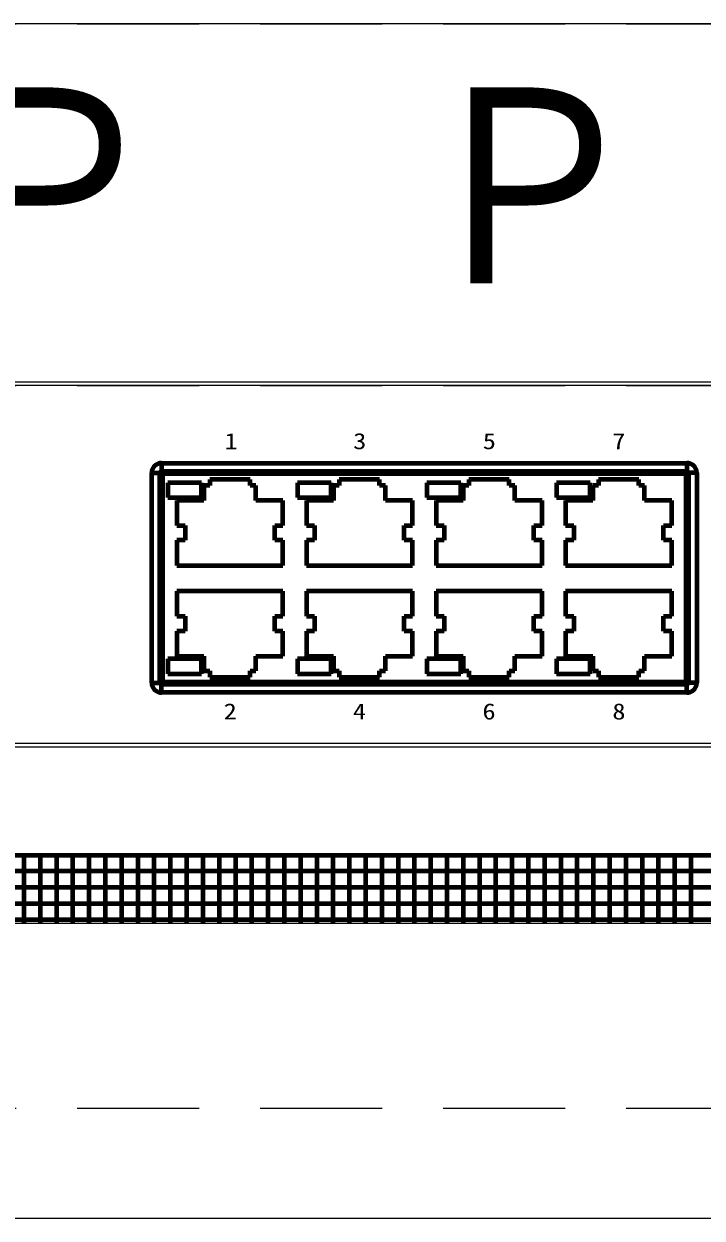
# Model space of a CAD drawing. Units: millimetres on the paper. Extents: x -1400 to 1400, y -280 to 280.
# Drawn here: x -349.15 to -342.48, y -158.39 to -146.64 of the extents above; entities that cross this region are included whole.
import ezdxf
from ezdxf.enums import TextEntityAlignment as Align

# ---------------------------------------------------------------- set-up
doc = ezdxf.new("R2010")
doc.units = ezdxf.units.MM
doc.linetypes.add('DASHED1', pattern=[1.8, 1.2, -0.6])
for name, color, linetype, lineweight in [('0-0_0', 7, 'Continuous', 20), ('0-5_gaikei', 1, 'Continuous', 80), ('0-7_waku', 1, 'Continuous', 80)]:
    doc.layers.add(name, color=color, linetype=linetype, lineweight=lineweight)
doc.styles.add('ＭＳ ゴシック', font='')
doc.styles.get('ＭＳ ゴシック').set_extended_font_data('MS Gothic')

# ---------------------------------------------------------------- blocks, each defined once
blk = doc.blocks.new('RD281E-')
at = {"layer": '0-5_gaikei', "color": 7, "lineweight": 20}
for p, q in [((-24.125, 0), (24.125, 0)), ((-16, -2.17), (16, -2.17))]:
    blk.add_line(p, q, dxfattribs=at)
at = {"layer": '0-5_gaikei'}
for p, q in [((-16, -1.33), (16, -1.33)), ((-3, -2.17), (-3, -1.33)), ((-2.8, -2.17), (-2.8, -1.33)), ((-2.6, -2.17), (-2.6, -1.33)), ((-2.4, -2.17), (-2.4, -1.33)), ((-2.2, -2.17), (-2.2, -1.33)), ((-2, -2.17), (-2, -1.33)), ((-1.8, -2.17), (-1.8, -1.33)), ((-1.6, -2.17), (-1.6, -1.33)), ((-1.4, -2.17), (-1.4, -1.33)), ((-1.2, -2.17), (-1.2, -1.33)), ((-1, -2.17), (-1, -1.33)), ((-0.8, -2.17), (-0.8, -1.33)), ((-0.6, -2.17), (-0.6, -1.33)), ((-0.4, -2.17), (-0.4, -1.33)), ((-0.2, -2.17), (-0.2, -1.33)), ((0, -2.17), (0, -1.33)), ((0.2, -2.17), (0.2, -1.33)), ((0.4, -2.17), (0.4, -1.33)), ((0.6, -2.17), (0.6, -1.33)), ((0.8, -2.17), (0.8, -1.33)), ((1, -2.17), (1, -1.33)), ((1.2, -2.17), (1.2, -1.33)), ((1.4, -2.17), (1.4, -1.33)), ((1.6, -2.17), (1.6, -1.33)), ((1.8, -2.17), (1.8, -1.33)), ((2, -2.17), (2, -1.33)), ((2.2, -2.17), (2.2, -1.33)), ((2.4, -2.17), (2.4, -1.33)), ((2.6, -2.17), (2.6, -1.33)), ((2.8, -2.17), (2.8, -1.33)), ((3, -2.17), (3, -1.33)), ((3.2, -2.17), (3.2, -1.33)), ((3.4, -2.17), (3.4, -1.33)), ((3.6, -2.17), (3.6, -1.33)), ((3.8, -2.17), (3.8, -1.33)), ((4, -2.17), (4, -1.33)), ((4.2, -2.17), (4.2, -1.33)), ((4.4, -2.17), (4.4, -1.33)), ((4.6, -2.17), (4.6, -1.33)), ((4.8, -2.17), (4.8, -1.33)), ((5, -2.17), (5, -1.33)), ((5.2, -2.17), (5.2, -1.33)), ((-16.843, -1.525), (16.843, -1.525)), ((-17.167, -1.725), (17.167, -1.725)), ((-17.39, -1.925), (17.39, -1.925)), ((-17.556, -2.125), (17.556, -2.125))]:
    blk.add_line(p, q, dxfattribs=at)
blk = doc.blocks.new('1U-')
at = {"layer": '0-5_gaikei', "color": 7, "lineweight": 20}
for p, q in [((23.9, 0), (-23.9, 0)), ((-23.9, -4.4), (23.9, -4.4))]:
    blk.add_line(p, q, dxfattribs=at)
blk = doc.blocks.new('PP-1U-2')
at = {"layer": '0-7_waku'}
blk.add_blockref('1U-', (0, 0), dxfattribs=at)
at = {"layer": '0-5_gaikei', "color": 2, "style": 'ＭＳ ゴシック', "width": 0.9}
blk.add_text('Ｐ\u3000Ｐ', height=2.405, dxfattribs=at).set_placement((-4.167, -3.913), align=Align.BOTTOM_LEFT)
blk = doc.blocks.new('メディアコンバーター用19インチラックマウントキット')
at = {"layer": '0-5_gaikei', "color": 7, "lineweight": 20}
blk.add_line((-21.1, -1.35), (21.1, -1.35), dxfattribs=at)
blk = doc.blocks.new('U50')
at = {"layer": '0-5_gaikei'}
blk.add_blockref('メディアコンバーター用19インチラックマウントキット', (0, 0), dxfattribs=at)
blk = doc.blocks.new('PN26161K-')
at = {"layer": '0-5_gaikei', "color": 7, "lineweight": 20}
for p, q in [((22.077, 0), (-22.077, 0)), ((-22.077, -4.4), (22.077, -4.4))]:
    blk.add_line(p, q, dxfattribs=at)
at = {"layer": '0-5_gaikei'}
for p, q in [((-1.311, -0.956), (5.148, -0.956)), ((-1.311, -0.956), (-1.311, -1.057)), ((5.153, -0.956), (5.148, -0.956)), ((5.148, -0.956), (5.148, -1.057)), ((-1.432, -1.072), (-1.432, -1.077)), ((-1.432, -1.077), (-1.331, -1.077)), ((-1.432, -3.657), (-1.432, -1.077)), ((-1.331, -3.657), (-1.331, -1.077)), ((-1.311, -1.057), (5.148, -1.057)), ((5.138, -1.087), (-1.301, -1.087)), ((-1.301, -1.087), (-1.301, -3.646)), ((-0.223, -1.157), (-0.719, -1.157)), ((-0.719, -1.157), (-0.719, -1.233)), ((-0.223, -1.233), (-0.223, -1.157)), ((1.37, -1.157), (0.874, -1.157)), ((0.874, -1.157), (0.874, -1.233)), ((1.37, -1.233), (1.37, -1.157)), ((2.963, -1.157), (2.467, -1.157)), ((2.467, -1.157), (2.467, -1.233)), ((2.963, -1.233), (2.963, -1.157)), ((4.556, -1.157), (4.06, -1.157)), ((4.06, -1.157), (4.06, -1.233)), ((4.556, -1.233), (4.556, -1.157)), ((5.138, -3.646), (5.138, -1.087)), ((5.269, -1.077), (5.168, -1.077)), ((5.168, -1.077), (5.168, -3.657)), ((5.269, -1.077), (5.269, -3.657)), ((-0.819, -1.198), (-1.234, -1.198)), ((-1.234, -1.198), (-1.234, -1.38)), ((-0.819, -1.38), (-0.819, -1.198)), ((-0.719, -1.233), (-0.79, -1.233)), ((-0.79, -1.233), (-0.79, -1.415)), ((-0.153, -1.233), (-0.223, -1.233)), ((-0.153, -1.415), (-0.153, -1.233)), ((0.774, -1.198), (0.359, -1.198)), ((0.359, -1.198), (0.359, -1.38)), ((0.774, -1.38), (0.774, -1.198)), ((0.874, -1.233), (0.803, -1.233)), ((0.803, -1.233), (0.803, -1.415)), ((1.441, -1.233), (1.37, -1.233)), ((1.441, -1.415), (1.441, -1.233)), ((2.367, -1.198), (1.952, -1.198)), ((1.952, -1.198), (1.952, -1.38)), ((2.367, -1.38), (2.367, -1.198)), ((2.467, -1.233), (2.396, -1.233)), ((2.396, -1.233), (2.396, -1.415)), ((3.034, -1.233), (2.963, -1.233)), ((3.034, -1.415), (3.034, -1.233)), ((3.96, -1.198), (3.545, -1.198)), ((3.545, -1.198), (3.545, -1.38)), ((3.96, -1.38), (3.96, -1.198)), ((4.06, -1.233), (3.99, -1.233)), ((3.99, -1.233), (3.99, -1.415)), ((4.627, -1.233), (4.556, -1.233)), ((4.627, -1.415), (4.627, -1.233)), ((-1.234, -1.38), (-0.819, -1.38)), ((-0.79, -1.415), (-1.124, -1.415)), ((-1.124, -1.415), (-1.124, -1.722)), ((0.181, -1.415), (-0.153, -1.415)), ((0.181, -1.722), (0.181, -1.415)), ((0.359, -1.38), (0.774, -1.38)), ((0.803, -1.415), (0.47, -1.415)), ((0.47, -1.415), (0.47, -1.722)), ((1.774, -1.415), (1.441, -1.415)), ((1.774, -1.722), (1.774, -1.415)), ((1.952, -1.38), (2.367, -1.38)), ((2.396, -1.415), (2.063, -1.415)), ((2.063, -1.415), (2.063, -1.722)), ((3.367, -1.415), (3.034, -1.415)), ((3.367, -1.722), (3.367, -1.415)), ((3.545, -1.38), (3.96, -1.38)), ((3.99, -1.415), (3.656, -1.415)), ((3.656, -1.415), (3.656, -1.722)), ((4.961, -1.415), (4.627, -1.415)), ((4.961, -1.722), (4.961, -1.415)), ((-1.124, -1.722), (-1.022, -1.722)), ((-1.022, -1.722), (-1.022, -1.904)), ((0.08, -1.722), (0.181, -1.722)), ((0.08, -1.904), (0.08, -1.722)), ((0.47, -1.722), (0.571, -1.722)), ((0.571, -1.722), (0.571, -1.904)), ((1.673, -1.722), (1.774, -1.722)), ((1.673, -1.904), (1.673, -1.722)), ((2.063, -1.722), (2.164, -1.722)), ((2.164, -1.722), (2.164, -1.904)), ((3.266, -1.722), (3.367, -1.722)), ((3.266, -1.904), (3.266, -1.722)), ((3.656, -1.722), (3.757, -1.722)), ((3.757, -1.722), (3.757, -1.904)), ((4.859, -1.722), (4.961, -1.722)), ((4.859, -1.904), (4.859, -1.722)), ((-1.022, -1.904), (-1.124, -1.904)), ((-1.124, -1.904), (-1.124, -2.213)), ((0.181, -1.904), (0.08, -1.904)), ((0.181, -2.213), (0.181, -1.904)), ((0.571, -1.904), (0.47, -1.904)), ((0.47, -1.904), (0.47, -2.213)), ((1.774, -1.904), (1.673, -1.904)), ((1.774, -2.213), (1.774, -1.904)), ((2.164, -1.904), (2.063, -1.904)), ((2.063, -1.904), (2.063, -2.213)), ((3.367, -1.904), (3.266, -1.904)), ((3.367, -2.213), (3.367, -1.904)), ((3.757, -1.904), (3.656, -1.904)), ((3.656, -1.904), (3.656, -2.213)), ((4.961, -1.904), (4.859, -1.904)), ((4.961, -2.213), (4.961, -1.904)), ((-1.124, -2.213), (0.181, -2.213)), ((0.47, -2.213), (1.774, -2.213)), ((2.063, -2.213), (3.367, -2.213)), ((3.656, -2.213), (4.961, -2.213)), ((0.181, -2.531), (-1.124, -2.531)), ((-1.124, -2.531), (-1.124, -2.84)), ((0.181, -2.84), (0.181, -2.531)), ((1.774, -2.531), (0.47, -2.531)), ((0.47, -2.531), (0.47, -2.84)), ((1.774, -2.84), (1.774, -2.531)), ((3.367, -2.531), (2.063, -2.531)), ((2.063, -2.531), (2.063, -2.84)), ((3.367, -2.84), (3.367, -2.531)), ((4.961, -2.531), (3.656, -2.531)), ((3.656, -2.531), (3.656, -2.84)), ((4.961, -2.84), (4.961, -2.531)), ((-1.124, -2.84), (-1.022, -2.84)), ((-1.022, -2.84), (-1.022, -3.022)), ((0.08, -2.84), (0.181, -2.84)), ((0.08, -3.022), (0.08, -2.84)), ((0.47, -2.84), (0.571, -2.84)), ((0.571, -2.84), (0.571, -3.022)), ((1.673, -2.84), (1.774, -2.84)), ((1.673, -3.022), (1.673, -2.84)), ((2.063, -2.84), (2.164, -2.84)), ((2.164, -2.84), (2.164, -3.022)), ((3.266, -2.84), (3.367, -2.84)), ((3.266, -3.022), (3.266, -2.84)), ((3.656, -2.84), (3.757, -2.84)), ((3.757, -2.84), (3.757, -3.022)), ((4.859, -2.84), (4.961, -2.84)), ((4.859, -3.022), (4.859, -2.84)), ((-1.022, -3.022), (-1.124, -3.022)), ((-1.124, -3.022), (-1.124, -3.329)), ((0.181, -3.022), (0.08, -3.022)), ((0.181, -3.329), (0.181, -3.022)), ((0.571, -3.022), (0.47, -3.022)), ((0.47, -3.022), (0.47, -3.329)), ((1.774, -3.022), (1.673, -3.022)), ((1.774, -3.329), (1.774, -3.022)), ((2.164, -3.022), (2.063, -3.022)), ((2.063, -3.022), (2.063, -3.329)), ((3.367, -3.022), (3.266, -3.022)), ((3.367, -3.329), (3.367, -3.022)), ((3.757, -3.022), (3.656, -3.022)), ((3.656, -3.022), (3.656, -3.329)), ((4.961, -3.022), (4.859, -3.022)), ((4.961, -3.329), (4.961, -3.022)), ((-0.819, -3.364), (-1.234, -3.364)), ((-1.234, -3.364), (-1.234, -3.546)), ((-1.124, -3.329), (-0.79, -3.329)), ((-0.819, -3.546), (-0.819, -3.364)), ((-0.79, -3.329), (-0.79, -3.511)), ((-0.153, -3.329), (0.181, -3.329)), ((-0.153, -3.511), (-0.153, -3.329)), ((0.774, -3.364), (0.359, -3.364)), ((0.359, -3.364), (0.359, -3.546)), ((0.47, -3.329), (0.803, -3.329)), ((0.774, -3.546), (0.774, -3.364)), ((0.803, -3.329), (0.803, -3.511)), ((1.441, -3.329), (1.774, -3.329)), ((1.441, -3.511), (1.441, -3.329)), ((2.367, -3.364), (1.952, -3.364)), ((1.952, -3.364), (1.952, -3.546)), ((2.063, -3.329), (2.396, -3.329)), ((2.367, -3.546), (2.367, -3.364)), ((2.396, -3.329), (2.396, -3.511)), ((3.034, -3.329), (3.367, -3.329)), ((3.034, -3.511), (3.034, -3.329)), ((3.96, -3.364), (3.545, -3.364)), ((3.545, -3.364), (3.545, -3.546)), ((3.656, -3.329), (3.99, -3.329)), ((3.96, -3.546), (3.96, -3.364)), ((3.99, -3.329), (3.99, -3.511)), ((4.627, -3.329), (4.961, -3.329)), ((4.627, -3.511), (4.627, -3.329)), ((-0.79, -3.511), (-0.719, -3.511)), ((-0.719, -3.511), (-0.719, -3.587)), ((-0.223, -3.511), (-0.153, -3.511)), ((-0.223, -3.587), (-0.223, -3.511)), ((0.803, -3.511), (0.874, -3.511)), ((0.874, -3.511), (0.874, -3.587)), ((1.37, -3.511), (1.441, -3.511)), ((1.37, -3.587), (1.37, -3.511)), ((2.396, -3.511), (2.467, -3.511)), ((2.467, -3.511), (2.467, -3.587)), ((2.963, -3.511), (3.034, -3.511)), ((2.963, -3.587), (2.963, -3.511)), ((3.99, -3.511), (4.06, -3.511)), ((4.06, -3.511), (4.06, -3.587)), ((4.556, -3.511), (4.627, -3.511)), ((4.556, -3.587), (4.556, -3.511)), ((-1.432, -3.657), (-1.331, -3.657)), ((-1.301, -3.646), (5.138, -3.646)), ((-1.234, -3.546), (-0.819, -3.546)), ((-0.719, -3.587), (-0.223, -3.587)), ((0.359, -3.546), (0.774, -3.546)), ((0.874, -3.587), (1.37, -3.587)), ((1.952, -3.546), (2.367, -3.546)), ((2.467, -3.587), (2.963, -3.587)), ((3.545, -3.546), (3.96, -3.546)), ((4.06, -3.587), (4.556, -3.587)), ((5.269, -3.657), (5.168, -3.657)), ((5.269, -3.662), (5.269, -3.657)), ((-1.316, -3.778), (-1.311, -3.778)), ((5.148, -3.677), (-1.311, -3.677)), ((-1.311, -3.778), (-1.311, -3.677)), ((5.148, -3.778), (-1.311, -3.778)), ((5.148, -3.778), (5.148, -3.677))]:
    blk.add_line(p, q, dxfattribs=at)
for points in [[(-1.311, -0.956), (-1.316, -0.956), (-1.321, -0.956), (-1.326, -0.957), (-1.33, -0.957), (-1.335, -0.958), (-1.34, -0.959), (-1.344, -0.961), (-1.349, -0.962), (-1.354, -0.964), (-1.358, -0.965), (-1.362, -0.967), (-1.366, -0.969), (-1.371, -0.972), (-1.375, -0.974), (-1.379, -0.977), (-1.382, -0.979), (-1.386, -0.982), (-1.39, -0.985), (-1.393, -0.988), (-1.397, -0.991), (-1.4, -0.995), (-1.403, -0.998), (-1.406, -1.002), (-1.409, -1.006), (-1.411, -1.009), (-1.414, -1.013), (-1.416, -1.017), (-1.419, -1.021), (-1.421, -1.026), (-1.423, -1.03), (-1.424, -1.034), (-1.426, -1.039), (-1.427, -1.043), (-1.429, -1.048), (-1.43, -1.053), (-1.43, -1.058), (-1.431, -1.062), (-1.432, -1.067), (-1.432, -1.072)], [(5.269, -1.077), (5.269, -1.072), (5.269, -1.067), (5.268, -1.062), (5.267, -1.058), (5.267, -1.053), (5.266, -1.048), (5.264, -1.043), (5.263, -1.039), (5.261, -1.034), (5.259, -1.03), (5.258, -1.026), (5.255, -1.021), (5.253, -1.017), (5.251, -1.013), (5.248, -1.009), (5.246, -1.006), (5.243, -1.002), (5.24, -0.998), (5.237, -0.995), (5.233, -0.991), (5.23, -0.988), (5.227, -0.985), (5.223, -0.982), (5.219, -0.979), (5.216, -0.977), (5.212, -0.974), (5.208, -0.972), (5.203, -0.969), (5.199, -0.967), (5.195, -0.965), (5.191, -0.964), (5.186, -0.962), (5.181, -0.961), (5.177, -0.959), (5.172, -0.958), (5.167, -0.957), (5.163, -0.957), (5.158, -0.956), (5.153, -0.956)], [(-1.326, -1.064), (-1.327, -1.065), (-1.327, -1.065), (-1.327, -1.065), (-1.327, -1.066), (-1.328, -1.066), (-1.328, -1.066), (-1.328, -1.067), (-1.328, -1.067), (-1.329, -1.068), (-1.329, -1.068), (-1.329, -1.068), (-1.329, -1.069), (-1.329, -1.069), (-1.329, -1.07), (-1.33, -1.07), (-1.33, -1.071), (-1.33, -1.071), (-1.33, -1.071), (-1.33, -1.072), (-1.33, -1.072), (-1.33, -1.073), (-1.331, -1.073), (-1.331, -1.074), (-1.331, -1.074), (-1.331, -1.075), (-1.331, -1.075), (-1.331, -1.075), (-1.331, -1.076), (-1.331, -1.076), (-1.331, -1.077), (-1.331, -1.077)], [(-1.311, -1.057), (-1.311, -1.057), (-1.312, -1.057), (-1.312, -1.057), (-1.313, -1.057), (-1.313, -1.057), (-1.313, -1.057), (-1.314, -1.057), (-1.314, -1.057), (-1.315, -1.057), (-1.315, -1.058), (-1.316, -1.058), (-1.316, -1.058), (-1.317, -1.058), (-1.317, -1.058), (-1.317, -1.058), (-1.318, -1.058), (-1.318, -1.058), (-1.319, -1.059), (-1.319, -1.059), (-1.319, -1.059), (-1.32, -1.059), (-1.32, -1.059), (-1.321, -1.06), (-1.321, -1.06), (-1.321, -1.06), (-1.322, -1.06), (-1.322, -1.061), (-1.323, -1.061), (-1.323, -1.061), (-1.323, -1.061), (-1.324, -1.062), (-1.324, -1.062), (-1.324, -1.062), (-1.325, -1.063), (-1.325, -1.063), (-1.325, -1.063), (-1.326, -1.064), (-1.326, -1.064), (-1.326, -1.064)], [(5.161, -1.062), (5.16, -1.061), (5.16, -1.061), (5.16, -1.061), (5.159, -1.061), (5.159, -1.06), (5.158, -1.06), (5.158, -1.06), (5.158, -1.06), (5.157, -1.059), (5.157, -1.059), (5.156, -1.059), (5.156, -1.059), (5.156, -1.059), (5.155, -1.058), (5.155, -1.058), (5.154, -1.058), (5.154, -1.058), (5.154, -1.058), (5.153, -1.058), (5.153, -1.058), (5.152, -1.058), (5.152, -1.057), (5.151, -1.057), (5.151, -1.057), (5.15, -1.057), (5.15, -1.057), (5.15, -1.057), (5.149, -1.057), (5.149, -1.057), (5.148, -1.057), (5.148, -1.057)], [(5.168, -1.077), (5.168, -1.077), (5.168, -1.076), (5.168, -1.076), (5.168, -1.075), (5.168, -1.075), (5.168, -1.075), (5.168, -1.074), (5.168, -1.074), (5.167, -1.073), (5.167, -1.073), (5.167, -1.072), (5.167, -1.072), (5.167, -1.071), (5.167, -1.071), (5.167, -1.071), (5.167, -1.07), (5.166, -1.07), (5.166, -1.069), (5.166, -1.069), (5.166, -1.068), (5.166, -1.068), (5.166, -1.068), (5.165, -1.067), (5.165, -1.067), (5.165, -1.066), (5.165, -1.066), (5.164, -1.066), (5.164, -1.065), (5.164, -1.065), (5.164, -1.065), (5.163, -1.064), (5.163, -1.064), (5.163, -1.064), (5.162, -1.063), (5.162, -1.063), (5.162, -1.063), (5.161, -1.062), (5.161, -1.062), (5.161, -1.062)], [(-1.432, -3.657), (-1.432, -3.662), (-1.432, -3.667), (-1.431, -3.671), (-1.43, -3.676), (-1.43, -3.681), (-1.429, -3.686), (-1.427, -3.69), (-1.426, -3.695), (-1.424, -3.699), (-1.423, -3.704), (-1.421, -3.708), (-1.419, -3.712), (-1.416, -3.716), (-1.414, -3.72), (-1.411, -3.724), (-1.409, -3.728), (-1.406, -3.732), (-1.403, -3.736), (-1.4, -3.739), (-1.397, -3.742), (-1.393, -3.746), (-1.39, -3.749), (-1.386, -3.752), (-1.382, -3.754), (-1.379, -3.757), (-1.375, -3.76), (-1.371, -3.762), (-1.366, -3.764), (-1.362, -3.766), (-1.358, -3.768), (-1.354, -3.77), (-1.349, -3.772), (-1.344, -3.773), (-1.34, -3.774), (-1.335, -3.775), (-1.33, -3.776), (-1.326, -3.777), (-1.321, -3.778), (-1.316, -3.778)], [(-1.331, -3.657), (-1.331, -3.657), (-1.331, -3.657), (-1.331, -3.658), (-1.331, -3.658), (-1.331, -3.659), (-1.331, -3.659), (-1.331, -3.66), (-1.331, -3.66), (-1.331, -3.661), (-1.33, -3.661), (-1.33, -3.662), (-1.33, -3.662), (-1.33, -3.662), (-1.33, -3.663), (-1.33, -3.663), (-1.33, -3.664), (-1.329, -3.664), (-1.329, -3.665), (-1.329, -3.665), (-1.329, -3.665), (-1.329, -3.666), (-1.329, -3.666), (-1.328, -3.667), (-1.328, -3.667), (-1.328, -3.667), (-1.328, -3.668), (-1.327, -3.668), (-1.327, -3.668), (-1.327, -3.669), (-1.327, -3.669), (-1.326, -3.67), (-1.326, -3.67), (-1.326, -3.67), (-1.325, -3.671), (-1.325, -3.671), (-1.325, -3.671), (-1.324, -3.672), (-1.324, -3.672), (-1.324, -3.672)], [(5.148, -3.778), (5.153, -3.778), (5.158, -3.778), (5.163, -3.777), (5.167, -3.776), (5.172, -3.775), (5.177, -3.774), (5.181, -3.773), (5.186, -3.772), (5.191, -3.77), (5.195, -3.768), (5.199, -3.766), (5.203, -3.764), (5.208, -3.762), (5.212, -3.76), (5.216, -3.757), (5.219, -3.754), (5.223, -3.752), (5.227, -3.749), (5.23, -3.746), (5.233, -3.742), (5.237, -3.739), (5.24, -3.736), (5.243, -3.732), (5.246, -3.728), (5.248, -3.724), (5.251, -3.72), (5.253, -3.716), (5.255, -3.712), (5.258, -3.708), (5.259, -3.704), (5.261, -3.699), (5.263, -3.695), (5.264, -3.69), (5.266, -3.686), (5.267, -3.681), (5.267, -3.676), (5.268, -3.671), (5.269, -3.667), (5.269, -3.662)], [(5.148, -3.677), (5.148, -3.677), (5.149, -3.677), (5.149, -3.677), (5.15, -3.677), (5.15, -3.677), (5.15, -3.677), (5.151, -3.677), (5.151, -3.676), (5.152, -3.676), (5.152, -3.676), (5.153, -3.676), (5.153, -3.676), (5.154, -3.676), (5.154, -3.676), (5.154, -3.676), (5.155, -3.676), (5.155, -3.675), (5.156, -3.675), (5.156, -3.675), (5.156, -3.675), (5.157, -3.675), (5.157, -3.674), (5.158, -3.674), (5.158, -3.674), (5.158, -3.674), (5.159, -3.673), (5.159, -3.673), (5.16, -3.673), (5.16, -3.673), (5.16, -3.672), (5.161, -3.672), (5.161, -3.672), (5.161, -3.672), (5.162, -3.671), (5.162, -3.671), (5.162, -3.671), (5.163, -3.67), (5.163, -3.67), (5.163, -3.67)], [(5.163, -3.67), (5.164, -3.669), (5.164, -3.669), (5.164, -3.668), (5.164, -3.668), (5.165, -3.668), (5.165, -3.667), (5.165, -3.667), (5.165, -3.667), (5.166, -3.666), (5.166, -3.666), (5.166, -3.665), (5.166, -3.665), (5.166, -3.665), (5.166, -3.664), (5.167, -3.664), (5.167, -3.663), (5.167, -3.663), (5.167, -3.662), (5.167, -3.662), (5.167, -3.662), (5.167, -3.661), (5.167, -3.661), (5.168, -3.66), (5.168, -3.66), (5.168, -3.659), (5.168, -3.659), (5.168, -3.658), (5.168, -3.658), (5.168, -3.657), (5.168, -3.657), (5.168, -3.657)], [(-1.324, -3.672), (-1.323, -3.672), (-1.323, -3.673), (-1.323, -3.673), (-1.322, -3.673), (-1.322, -3.673), (-1.321, -3.674), (-1.321, -3.674), (-1.321, -3.674), (-1.32, -3.674), (-1.32, -3.675), (-1.319, -3.675), (-1.319, -3.675), (-1.319, -3.675), (-1.318, -3.675), (-1.318, -3.676), (-1.317, -3.676), (-1.317, -3.676), (-1.317, -3.676), (-1.316, -3.676), (-1.316, -3.676), (-1.315, -3.676), (-1.315, -3.676), (-1.314, -3.676), (-1.314, -3.677), (-1.313, -3.677), (-1.313, -3.677), (-1.313, -3.677), (-1.312, -3.677), (-1.312, -3.677), (-1.311, -3.677), (-1.311, -3.677)]]:
    blk.add_lwpolyline(points, dxfattribs=at)
at = {"layer": '0-5_gaikei', "style": 'ＭＳ ゴシック', "width": 1.2}
for s, p in [('1', (-0.537, -0.844)), ('3', (1.045, -0.844)), ('5', (2.638, -0.844)), ('7', (4.231, -0.844)), ('2', (-0.548, -4.168)), ('4', (1.041, -4.168)), ('6', (2.634, -4.168)), ('8', (4.231, -4.168))]:
    blk.add_text(s, height=0.198, dxfattribs=at).set_placement(p, align=Align.BOTTOM_LEFT)

msp = doc.modelspace()

# ---------------------------------------------------------------- linework, layer by layer
at = {"layer": '0-0_0', "linetype": 'DASHED1'}
for p, q in [((-364.825, -146.644), (-328.665, -146.644)), ((-364.825, -150.2), (-328.665, -150.2)), ((-364.825, -153.756), (-328.665, -153.756)), ((-364.825, -157.312), (-328.665, -157.312))]:
    msp.add_line(p, q, dxfattribs=at)

# ---------------------------------------------------------------- block references
at = {"layer": '0-5_gaikei', "xscale": 0.8, "yscale": 0.8}
for name, p in [('PP-1U-2', (-346.745, -146.644)), ('1U-', (-346.745, -150.2)), ('PN26161K-', (-346.745, -150.2)), ('RD281E-', (-346.745, -153.756)), ('U50', (-346.745, -157.312))]:
    msp.add_blockref(name, p, dxfattribs=at)

doc.saveas('drawing.dxf')
